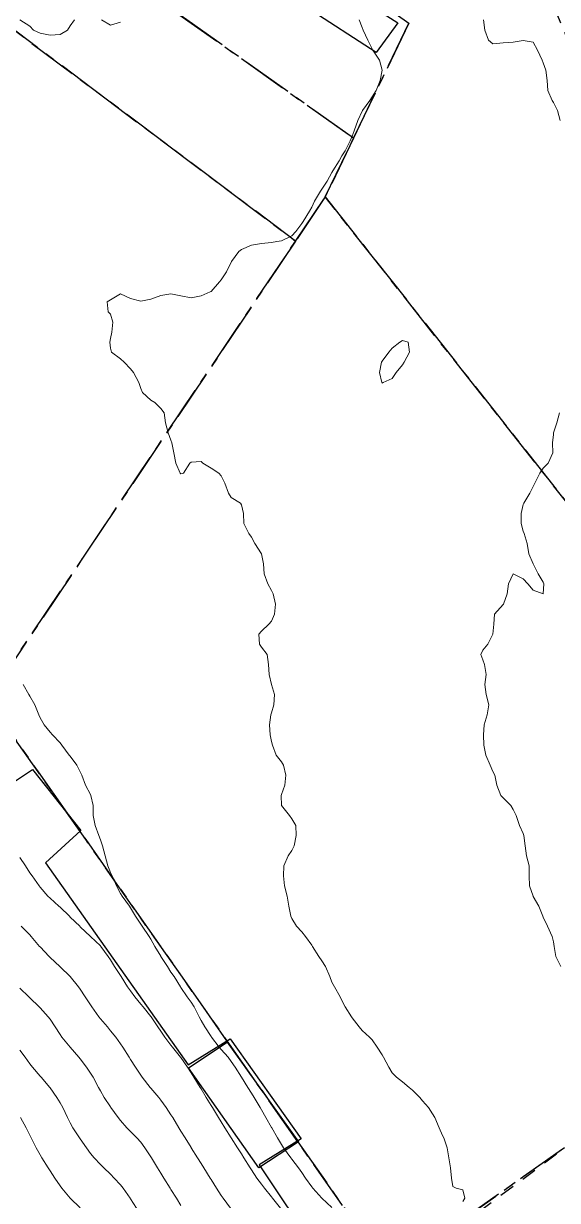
# Model space of a CAD drawing. Header units: centimetres. Extents: x 0 to 642158, y -847 to 649707.
# Drawn here: x 616514.4 to 616541, y 621405.6 to 621464.1 of the extents above; entities that cross this region are included whole.
import ezdxf

# ---------------------------------------------------------------- set-up
doc = ezdxf.new("R2010")
doc.units = ezdxf.units.CM
doc.header["$MEASUREMENT"] = 0
doc.linetypes.add('CENTERX2', pattern=[4, 2.5, -0.5, 0.5, -0.5])
doc.linetypes.add('JIS_02_0.7', pattern=[1.35, 0.75, -0.6])
doc.layers.add('SPW_batiments', color=7, linetype='Continuous')
doc.layers.add('SPW_parcellaire cadastral', color=7, linetype='CENTERX2', lineweight=25, true_color=0xff0542)
doc.layers.add('WAL_parcellaire agricole', color=7, linetype='JIS_02_0.7', lineweight=25)
doc.layers.add('WAL_topographie 0.5', color=253, linetype='Continuous', lineweight=20)

msp = doc.modelspace()

# ---------------------------------------------------------------- linework, layer by layer
at = {"layer": 'SPW_batiments'}
for points in [[(616531.874, 621465.249), (616531.707, 621464.949), (616533.024, 621464.1), (616531.94, 621462.632), (616528.524, 621464.849), (616529.507, 621466.782), (616531.874, 621465.249)], [(616478.553, 621383.041), (616481.905, 621406.265), (616511.186, 621428.954), (616513.434, 621426.078), (616514.875, 621427.042), (616517.284, 621424.006), (616515.524, 621422.4), (616522.603, 621412.368), (616524.687, 621413.656), (616528.223, 621408.695), (616526.14, 621407.407), (616531.692, 621399.081), (616533.774, 621400.529), (616536.344, 621397.012), (616534.102, 621395.403), (616537.475, 621391.407), (616524.429, 621380.644), (616532.654, 621370.53)], [(616528.081, 621408.549), (616526.125, 621407.251), (616522.619, 621412.227), (616524.546, 621413.499), (616528.081, 621408.549)]]:
    msp.add_lwpolyline(points, dxfattribs=at)
at = {"layer": 'SPW_parcellaire cadastral'}
for points in [[(616496.26, 621489.698), (616504.369, 621484.951), (616509.13, 621481.551), (616533.573, 621464.095), (616530.822, 621458.381), (616515.459, 621469.268), (616512.696, 621471.226), (616507.696, 621474.768), (616501.211, 621479.364), (616493.113, 621484.079), (616496.26, 621489.698)], [(616527.946, 621453.274), (616498.839, 621475.078), (616490.856, 621479.794), (616493.113, 621484.079), (616501.211, 621479.364), (616507.696, 621474.768), (616512.696, 621471.226), (616515.459, 621469.268), (616530.822, 621458.381), (616529.416, 621455.462), (616527.946, 621453.274)], [(616527.946, 621453.274), (616512.642, 621430.496), (616499.654, 621458.945), (616498.286, 621459.738), (616483.983, 621467.682), (616490.856, 621479.794), (616498.839, 621475.078), (616527.946, 621453.274)], [(616538.646, 621470.127), (616545.23, 621454.042), (616554.82, 621439.937), (616596.393, 621467.821), (616605.696, 621453.681), (616600.098, 621449.733), (616557.639, 621419.784), (616557.205, 621420.334), (616529.416, 621455.462), (616530.822, 621458.381), (616533.573, 621464.095)], [(616527.946, 621453.274), (616529.416, 621455.462), (616557.205, 621420.334), (616557.639, 621419.784), (616532.58, 621402.108), (616528.053, 621408.554), (616524.536, 621413.561), (616517.519, 621423.552), (616515.159, 621426.913), (616512.642, 621430.496), (616527.946, 621453.274)], [(616538.765, 621393.309), (616536.012, 621397.227), (616533.922, 621400.199), (616532.58, 621402.108), (616557.639, 621419.784), (616600.098, 621449.733), (616605.696, 621453.681), (616718.835, 621287.856)], [(616481.383, 621400.655), (616481.982, 621406.143), (616483.557, 621406.207), (616487.37, 621409.75), (616489.78, 621411.715), (616491.461, 621413.088), (616494.605, 621415.652), (616498.279, 621418.65), (616502.149, 621421.833), (616502.888, 621422.43), (616505.59, 621424.607), (616509.06, 621427.39), (616510.91, 621428.883), (616512.642, 621430.496), (616515.159, 621426.913), (616517.519, 621423.552), (616524.536, 621413.561), (616528.053, 621408.554), (616532.58, 621402.108)]]:
    msp.add_lwpolyline(points, dxfattribs=at)
at = {"layer": 'WAL_parcellaire agricole'}
msp.add_lwpolyline([(616810.251, 621070.768), (616781.35, 621080.764), (616765.85, 621085.362), (616748.357, 621090.818), (616682.918, 621169.639), (616661.738, 621197.449), (616602.087, 621269.369), (616526.994, 621299.499), (616576.822, 621338.338), (616533.815, 621402.665), (616552.813, 621416.834), (616582.717, 621382.138), (616635.423, 621323.445), (616688.43, 621261.152), (616732.293, 621211.325), (616828.245, 621125.169), (616881.648, 621072.228), (616874.217, 621071.21), (616845.277, 621069.528), (616834.321, 621069.895), (616821.725, 621073.496), (616819.913, 621067.675), (616810.251, 621070.768)], dxfattribs=at)
at = {"layer": 'WAL_topographie 0.5'}
for points in [[(616516.967, 621464.25), (616516.75, 621463.956), (616516.62, 621463.75), (616516.25, 621463.523), (616515.75, 621463.489), (616515.25, 621463.586), (616514.932, 621463.75), (616514.75, 621463.944), (616514.25, 621464.25)], [(616519.25, 621464.146), (616518.75, 621463.985), (616518.3, 621464.25)], [(616531.1, 621464.25), (616531.25, 621463.875), (616531.304, 621463.75), (616531.536, 621463.25), (616531.75, 621462.822), (616531.79, 621462.75), (616532.11, 621462.25), (616532.25, 621461.75), (616532.25, 621461.75), (616532.25, 621461.75), (616532.153, 621461.25), (616531.941, 621460.75), (616531.75, 621460.433), (616531.627, 621460.25), (616531.264, 621459.75), (616531.25, 621459.727), (616531.04, 621459.25), (616530.856, 621458.75), (616530.75, 621458.472), (616530.662, 621458.25), (616530.415, 621457.75), (616530.25, 621457.5), (616530.103, 621457.25), (616529.799, 621456.75), (616529.75, 621456.677), (616529.506, 621456.25), (616529.25, 621455.852), (616529.178, 621455.75), (616528.892, 621455.25), (616528.75, 621454.953), (616528.633, 621454.75), (616528.322, 621454.25), (616528.25, 621454.14), (616527.959, 621453.75), (616527.75, 621453.537), (616527.25, 621453.288), (616527.015, 621453.25), (616526.75, 621453.205), (616526.25, 621453.149), (616525.75, 621453.06), (616525.25, 621452.85), (616525.125, 621452.75), (616524.76, 621452.25), (616524.75, 621452.226), (616524.517, 621451.75), (616524.25, 621451.339), (616524.157, 621451.25), (616523.75, 621450.772), (616523.7, 621450.75), (616523.25, 621450.554), (616522.75, 621450.454), (616522.25, 621450.547), (616521.75, 621450.65), (616521.25, 621450.566), (616520.75, 621450.379), (616520.25, 621450.286), (616519.75, 621450.417), (616519.25, 621450.659), (616518.75, 621450.357), (616518.583, 621450.25), (616518.639, 621449.75), (616518.75, 621449.639), (616518.871, 621449.25), (616518.814, 621448.75), (616518.75, 621448.438), (616518.715, 621448.25), (616518.75, 621447.95), (616518.796, 621447.75), (616519.25, 621447.417), (616519.435, 621447.25), (616519.75, 621446.923), (616519.9, 621446.75), (616520.155, 621446.25), (616520.25, 621445.958), (616520.339, 621445.75), (616520.75, 621445.367), (616520.956, 621445.25), (616521.25, 621444.956), (616521.409, 621444.75), (616521.489, 621444.25), (616521.611, 621443.75), (616521.75, 621443.393), (616521.8, 621443.25), (616521.904, 621442.75), (616522, 621442.25), (616522.208, 621441.75), (616522.25, 621441.721), (616522.375, 621441.75), (616522.688, 621442.25), (616522.75, 621442.292), (616523.25, 621442.322), (616523.338, 621442.25), (616523.75, 621442), (616524.139, 621441.75), (616524.25, 621441.607), (616524.429, 621441.25), (616524.61, 621440.75), (616524.75, 621440.544), (616525.204, 621440.25), (616525.25, 621440.167), (616525.359, 621439.75), (616525.375, 621439.25), (616525.619, 621438.75), (616525.75, 621438.562), (616525.917, 621438.25), (616526.25, 621437.75), (616526.25, 621437.75), (616526.345, 621437.25), (616526.384, 621436.75), (616526.566, 621436.25), (616526.75, 621435.917), (616526.826, 621435.75), (616526.952, 621435.25), (616526.891, 621434.75), (616526.75, 621434.406), (616526.611, 621434.25), (616526.25, 621433.908), (616526.114, 621433.75), (616526.146, 621433.25), (616526.25, 621433.111), (616526.533, 621432.75), (616526.595, 621432.25), (616526.63, 621431.75), (616526.75, 621431.25), (616526.75, 621431.25), (616526.891, 621430.75), (616526.868, 621430.25), (616526.75, 621429.85), (616526.721, 621429.75), (616526.645, 621429.25), (616526.689, 621428.75), (616526.75, 621428.417), (616526.79, 621428.25), (616526.979, 621427.75), (616527.25, 621427.408), (616527.336, 621427.25), (616527.468, 621426.75), (616527.412, 621426.25), (616527.25, 621425.788), (616527.236, 621425.75), (616527.25, 621425.251), (616527.25, 621425.25), (616527.65, 621424.75), (616527.75, 621424.583), (616527.96, 621424.25), (616527.979, 621423.75), (616527.88, 621423.25), (616527.75, 621423.016), (616527.576, 621422.75), (616527.368, 621422.25), (616527.342, 621421.75), (616527.39, 621421.25), (616527.529, 621420.75), (616527.616, 621420.25), (616527.702, 621419.75), (616527.75, 621419.635), (616527.988, 621419.25), (616528.25, 621418.975), (616528.43, 621418.75), (616528.75, 621418.318), (616528.792, 621418.25), (616529.102, 621417.75), (616529.25, 621417.536), (616529.426, 621417.25), (616529.651, 621416.75), (616529.75, 621416.481), (616529.87, 621416.25), (616530.162, 621415.75), (616530.25, 621415.563), (616530.403, 621415.25), (616530.715, 621414.75), (616530.75, 621414.699), (616531.1, 621414.25), (616531.25, 621414.071), (616531.615, 621413.75), (616531.75, 621413.611), (616531.995, 621413.25), (616532.25, 621412.864), (616532.318, 621412.75), (616532.57, 621412.25), (616532.75, 621411.975), (616532.954, 621411.75), (616533.25, 621411.533), (616533.59, 621411.25), (616533.75, 621411.117), (616534.111, 621410.75), (616534.25, 621410.583), (616534.554, 621410.25), (616534.75, 621409.936), (616534.858, 621409.75), (616535.071, 621409.25), (616535.25, 621408.854), (616535.302, 621408.75), (616535.467, 621408.25), (616535.563, 621407.75), (616535.642, 621407.25), (616535.682, 621406.75), (616535.75, 621406.333), (616535.917, 621406.25), (616536.25, 621406.159), (616536.357, 621405.75), (616536.25, 621405.583)], [(616537.28, 621464.25), (616537.339, 621463.75), (616537.523, 621463.25), (616537.75, 621463.071), (616538.25, 621463.111), (616538.75, 621463.15), (616539.25, 621463.231), (616539.75, 621463.145), (616539.97, 621462.75), (616540.191, 621462.25), (616540.25, 621462.117), (616540.378, 621461.75), (616540.448, 621461.25), (616540.473, 621460.75), (616540.698, 621460.25), (616540.75, 621460.146), (616540.948, 621459.75), (616541.083, 621459.25)], [(616532.25, 621446.219), (616532.294, 621446.25), (616532.75, 621446.452), (616532.934, 621446.75), (616533.25, 621447.129), (616533.331, 621447.25), (616533.601, 621447.75), (616533.538, 621448.25), (616533.25, 621448.333), (616533.129, 621448.25), (616532.75, 621447.96), (616532.58, 621447.75), (616532.25, 621447.304), (616532.214, 621447.25), (616532.12, 621446.75), (616532.234, 621446.25), (616532.25, 621446.219)], [(616541.06, 621444.75), (616540.927, 621444.25), (616540.758, 621443.75), (616540.75, 621443.667), (616540.708, 621443.25), (616540.717, 621442.75), (616540.485, 621442.25), (616540.25, 621442), (616540.072, 621441.75), (616539.825, 621441.25), (616539.75, 621441.083), (616539.579, 621440.75), (616539.279, 621440.25), (616539.25, 621440.191), (616539.143, 621439.75), (616539.154, 621439.25), (616539.25, 621438.861), (616539.292, 621438.75), (616539.452, 621438.25), (616539.538, 621437.75), (616539.75, 621437.25), (616539.75, 621437.25), (616540, 621436.75), (616540.25, 621436.327), (616540.283, 621436.25), (616540.25, 621435.75), (616540.25, 621435.75), (616540.25, 621435.75), (616539.75, 621435.935), (616539.476, 621436.25), (616539.25, 621436.5), (616538.75, 621436.75), (616538.523, 621436.25), (616538.448, 621435.75), (616538.265, 621435.25), (616538.25, 621435.219), (616537.833, 621434.75), (616537.79, 621434.25), (616537.75, 621433.75), (616537.75, 621433.75), (616537.5, 621433.25), (616537.25, 621432.958), (616537.15, 621432.75), (616537.25, 621432.472), (616537.337, 621432.25), (616537.408, 621431.75), (616537.347, 621431.25), (616537.404, 621430.75), (616537.542, 621430.25), (616537.454, 621429.75), (616537.313, 621429.25), (616537.286, 621428.75), (616537.304, 621428.25), (616537.394, 621427.75), (616537.612, 621427.25), (616537.75, 621426.941), (616537.837, 621426.75), (616537.94, 621426.25), (616538.144, 621425.75), (616538.25, 621425.625), (616538.639, 621425.25), (616538.75, 621425.05), (616538.905, 621424.75), (616539.068, 621424.25), (616539.25, 621423.85), (616539.288, 621423.75), (616539.342, 621423.25), (616539.422, 621422.75), (616539.54, 621422.25), (616539.542, 621421.75), (616539.558, 621421.25), (616539.741, 621420.75), (616539.75, 621420.731), (616540.034, 621420.25), (616540.226, 621419.75), (616540.25, 621419.7), (616540.459, 621419.25), (616540.687, 621418.75), (616540.75, 621418.472), (616540.795, 621418.25), (616540.875, 621417.75), (616541.122, 621417.25)], [(616514.406, 621431.25), (616514.698, 621430.75), (616514.75, 621430.667), (616514.996, 621430.25), (616515.188, 621429.75), (616515.25, 621429.602), (616515.448, 621429.25), (616515.75, 621428.887), (616515.875, 621428.75), (616516.25, 621428.357), (616516.325, 621428.25), (616516.699, 621427.75), (616516.75, 621427.689), (616517.076, 621427.25), (616517.25, 621426.912), (616517.321, 621426.75), (616517.516, 621426.25), (616517.75, 621425.788), (616517.769, 621425.75), (616517.889, 621425.25), (616517.897, 621424.75), (616517.985, 621424.25), (616518.163, 621423.75), (616518.25, 621423.534), (616518.355, 621423.25), (616518.482, 621422.75), (616518.618, 621422.25), (616518.75, 621421.914), (616518.827, 621421.75), (616519.044, 621421.25), (616519.25, 621420.87), (616519.335, 621420.75), (616519.7, 621420.25), (616519.75, 621420.167), (616519.991, 621419.75), (616520.25, 621419.347), (616520.317, 621419.25), (616520.669, 621418.75), (616520.75, 621418.61), (616520.956, 621418.25), (616521.25, 621417.759), (616521.257, 621417.75), (616521.581, 621417.25), (616521.75, 621416.979), (616521.916, 621416.75), (616522.226, 621416.25), (616522.25, 621416.216), (616522.556, 621415.75), (616522.75, 621415.474), (616522.904, 621415.25), (616523.158, 621414.75), (616523.25, 621414.571), (616523.428, 621414.25), (616523.75, 621413.781), (616523.773, 621413.75), (616524.148, 621413.25), (616524.25, 621413.127), (616524.591, 621412.75), (616524.75, 621412.533), (616524.949, 621412.25), (616525.25, 621411.759), (616525.256, 621411.75), (616525.574, 621411.25), (616525.75, 621410.963), (616525.881, 621410.75), (616526.181, 621410.25), (616526.25, 621410.136), (616526.472, 621409.75), (616526.75, 621409.265), (616526.759, 621409.25), (616527.051, 621408.75), (616527.25, 621408.412), (616527.352, 621408.25), (616527.702, 621407.75), (616527.75, 621407.684), (616528.092, 621407.25), (616528.25, 621407.033), (616528.445, 621406.75), (616528.75, 621406.319), (616528.802, 621406.25), (616529.243, 621405.75), (616529.25, 621405.743), (616529.75, 621405.281)], [(616514.25, 621422.669), (616514.528, 621422.25), (616514.75, 621421.911), (616514.856, 621421.75), (616515.203, 621421.25), (616515.25, 621421.19), (616515.644, 621420.75), (616515.75, 621420.648), (616516.187, 621420.25), (616516.25, 621420.191), (616516.71, 621419.75), (616516.75, 621419.71), (616517.227, 621419.25), (616517.25, 621419.228), (616517.75, 621418.75), (616517.75, 621418.75), (616518.25, 621418.271), (616518.269, 621418.25), (616518.641, 621417.75), (616518.75, 621417.583), (616518.952, 621417.25), (616519.25, 621416.807), (616519.288, 621416.75), (616519.595, 621416.25), (616519.75, 621416.038), (616519.952, 621415.75), (616520.25, 621415.39), (616520.365, 621415.25), (616520.75, 621414.77), (616520.767, 621414.75), (616521.109, 621414.25), (616521.25, 621414.037), (616521.446, 621413.75), (616521.75, 621413.348), (616521.83, 621413.25), (616522.234, 621412.75), (616522.25, 621412.728), (616522.569, 621412.25), (616522.75, 621411.966), (616522.887, 621411.75), (616523.201, 621411.25), (616523.25, 621411.171), (616523.51, 621410.75), (616523.75, 621410.355), (616523.814, 621410.25), (616524.121, 621409.75), (616524.25, 621409.544), (616524.433, 621409.25), (616524.75, 621408.75), (616524.75, 621408.75), (616525.067, 621408.25), (616525.25, 621407.956), (616525.379, 621407.75), (616525.689, 621407.25), (616525.75, 621407.155), (616526.02, 621406.75), (616526.25, 621406.444), (616526.4, 621406.25), (616526.75, 621405.813), (616526.799, 621405.75), (616527.189, 621405.25)], [(616514.309, 621419.25), (616514.75, 621418.819), (616514.815, 621418.75), (616515.23, 621418.25), (616515.25, 621418.226), (616515.705, 621417.75), (616515.75, 621417.706), (616516.234, 621417.25), (616516.25, 621417.235), (616516.75, 621416.75), (616516.75, 621416.75), (616517.163, 621416.25), (616517.25, 621416.129), (616517.498, 621415.75), (616517.75, 621415.356), (616517.818, 621415.25), (616518.176, 621414.75), (616518.25, 621414.659), (616518.597, 621414.25), (616518.75, 621414.066), (616519.01, 621413.75), (616519.25, 621413.418), (616519.363, 621413.25), (616519.684, 621412.75), (616519.75, 621412.64), (616519.988, 621412.25), (616520.25, 621411.855), (616520.328, 621411.75), (616520.719, 621411.25), (616520.75, 621411.213), (616521.144, 621410.75), (616521.25, 621410.624), (616521.513, 621410.25), (616521.75, 621409.89), (616521.839, 621409.75), (616522.149, 621409.25), (616522.25, 621409.083), (616522.453, 621408.75), (616522.75, 621408.264), (616522.759, 621408.25), (616523.07, 621407.75), (616523.25, 621407.466), (616523.386, 621407.25), (616523.704, 621406.75), (616523.75, 621406.677), (616524.017, 621406.25), (616524.25, 621405.888), (616524.342, 621405.75), (616524.704, 621405.25)], [(616514.25, 621416.18), (616514.7, 621415.75), (616514.75, 621415.702), (616515.209, 621415.25), (616515.25, 621415.208), (616515.661, 621414.75), (616515.75, 621414.632), (616516.006, 621414.25), (616516.25, 621413.873), (616516.334, 621413.75), (616516.743, 621413.25), (616516.75, 621413.242), (616517.182, 621412.75), (616517.25, 621412.667), (616517.561, 621412.25), (616517.75, 621411.962), (616517.885, 621411.75), (616518.157, 621411.25), (616518.25, 621411.074), (616518.433, 621410.75), (616518.75, 621410.282), (616518.773, 621410.25), (616519.133, 621409.75), (616519.25, 621409.602), (616519.569, 621409.25), (616519.75, 621409.068), (616520.056, 621408.75), (616520.25, 621408.533), (616520.457, 621408.25), (616520.75, 621407.81), (616520.787, 621407.75), (616521.093, 621407.25), (616521.25, 621406.993), (616521.397, 621406.75), (616521.707, 621406.25), (616521.75, 621406.182), (616522.023, 621405.75), (616522.25, 621405.393)], [(616514.25, 621413.098), (616514.505, 621412.75), (616514.75, 621412.415), (616514.878, 621412.25), (616515.25, 621411.813), (616515.305, 621411.75), (616515.73, 621411.25), (616515.75, 621411.224), (616516.089, 621410.75), (616516.25, 621410.479), (616516.376, 621410.25), (616516.618, 621409.75), (616516.75, 621409.492), (616516.885, 621409.25), (616517.214, 621408.75), (616517.25, 621408.698), (616517.553, 621408.25), (616517.75, 621407.975), (616517.934, 621407.75), (616518.25, 621407.417), (616518.423, 621407.25), (616518.75, 621406.938), (616518.937, 621406.75), (616519.25, 621406.419), (616519.384, 621406.25), (616519.732, 621405.75), (616519.75, 621405.721), (616520.036, 621405.25)], [(616514.283, 621409.75), (616514.567, 621409.25), (616514.75, 621408.878), (616514.812, 621408.75), (616515.061, 621408.25), (616515.25, 621407.895), (616515.334, 621407.75), (616515.653, 621407.25), (616515.75, 621407.106), (616515.987, 621406.75), (616516.25, 621406.363), (616516.333, 621406.25), (616516.75, 621405.754), (616516.754, 621405.75), (616517.25, 621405.273)]]:
    msp.add_lwpolyline(points, dxfattribs=at)

doc.saveas('drawing.dxf')
